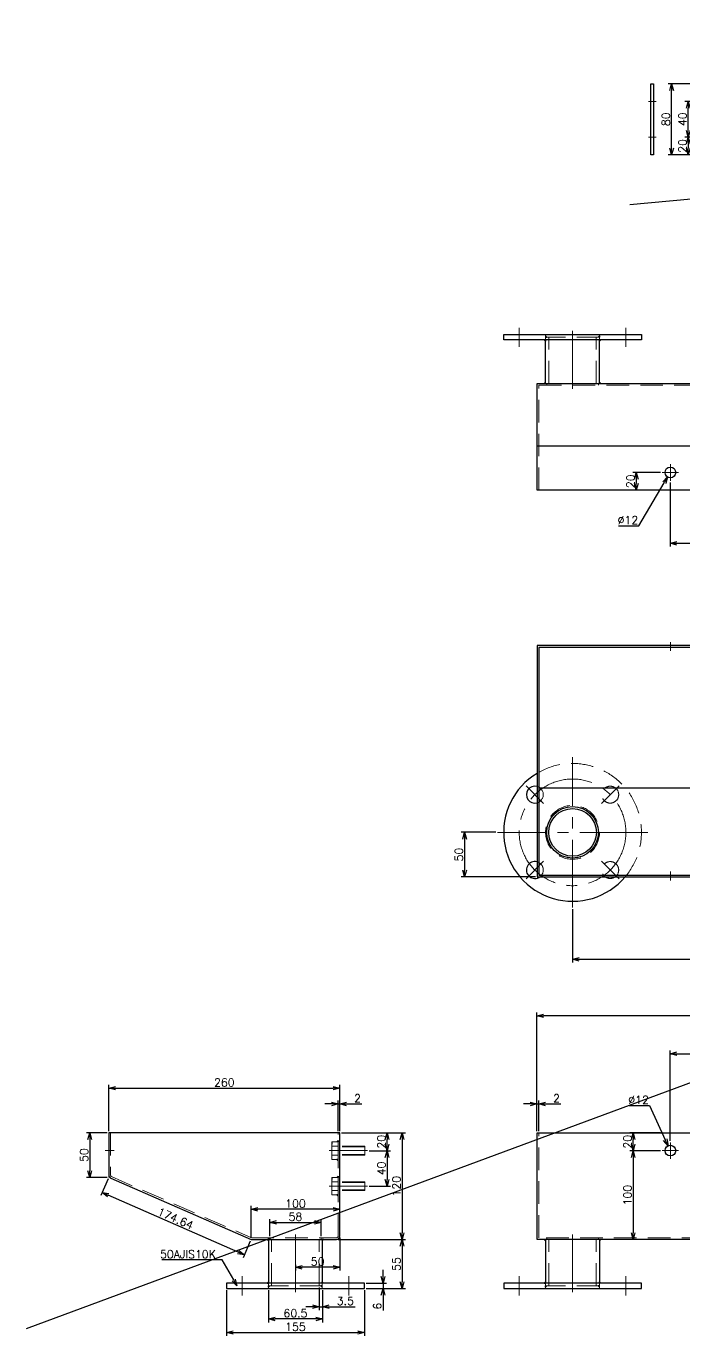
# Model space of a CAD drawing. Header units: millimetres. Extents: x -8731 to 85711, y -14522 to 31379.
# Drawn here: x 28161 to 28901, y -5868 to -4395 of the extents above; entities that cross this region are included whole.
import ezdxf
from ezdxf import colors
from ezdxf.entities.mleader import LeaderData, LeaderLine
from ezdxf.math import Vec2, Vec3

# ---------------------------------------------------------------- set-up
doc = ezdxf.new("R2010")
doc.units = ezdxf.units.MM
doc.header["$LTSCALE"] = 4
doc.header["$PDMODE"] = 99
doc.header["$PDSIZE"] = 1
doc.linetypes.add('CENTER2', pattern=[28.575, 19.05, -3.175, 3.175, -3.175])
doc.linetypes.add('HIDDEN', pattern=[9.525, 6.35, -3.175])
for name, color, linetype, lineweight in [('04_HIDDEN', 2, 'HIDDEN', 13), ('05_CENTER', 4, 'CENTER2', 13), ('08_DIM', 3, 'Continuous', 13)]:
    doc.layers.add(name, color=color, linetype=linetype, lineweight=lineweight)
doc.layers.add('10_DRAFT', color=8, linetype='Continuous', lineweight=0, plot=False)
doc.styles.add('KSS_TXT', font='txt.shx', dxfattribs={"bigfont": 'extfont2.shx'})
doc.styles.add('KSS_TXT_L', font='txt.shx', dxfattribs={"height": 9, "bigfont": 'extfont2.shx'})
doc.styles.get("Standard").update_dxf_attribs({"font": 'txt.shx', "bigfont": 'extfont2.shx'})
doc.dimstyles.new('KSS_DIM', dxfattribs={"dimscale": 3, "dimtxt": 3, "dimasz": 2.5, "dimexe": 1.25, "dimexo": 0.625, "dimtad": 1, "dimdsep": 46, "dimtxsty": 'KSS_TXT', "dimblk": 'OPEN30', "dimcen": 0, "dimazin": 2, "dimtfac": 0.75, "dimtmove": 0, "dimatfit": 3, "dimldrblk": 'OPEN30', "dimfxl": 1, "dimtolj": 1, "dimarcsym": 0})
doc.dimstyles.new('KSS_DIM$3', dxfattribs={"dimscale": 3, "dimtxt": 3, "dimasz": 2.5, "dimexe": 1.25, "dimexo": 0.625, "dimtad": 1, "dimtih": 1, "dimtoh": 1, "dimdsep": 46, "dimtxsty": 'KSS_TXT', "dimblk": 'OPEN30', "dimcen": 0, "dimazin": 2, "dimtfac": 0.75, "dimtofl": 0, "dimtmove": 0, "dimatfit": 3, "dimldrblk": 'OPEN30', "dimfxl": 1, "dimtolj": 1, "dimarcsym": 0})

# ---------------------------------------------------------------- blocks, each defined once
blk = doc.blocks.new('_Open30')
at = {"color": 0, "linetype": 'ByBlock', "lineweight": -2}
for p, q in [((-1, 0.27), (0, 0)), ((0, 0), (-1, -0.27)), ((0, 0), (-1, 0))]:
    blk.add_line(p, q, dxfattribs=at)
blk = doc.blocks.new('*D3088')
at = {"layer": '08_DIM', "color": 0, "lineweight": -2, "transparency": 16777216}
for p, q in [((28504.3, -5607.6), (28496.8, -5607.6)), ((28511.8, -5638.3), (28511.8, -5603.9)), ((28511.8, -5607.6), (28513.8, -5607.6)), ((28513.8, -5638.3), (28513.8, -5603.9)), ((28521.3, -5607.6), (28538.6, -5607.6))]:
    blk.add_line(p, q, dxfattribs=at)
at = {"layer": 'Defpoints', "color": 0, "transparency": 16777216}
for p in [(28513.8, -5607.6), (28511.8, -5640.2), (28513.8, -5640.2)]:
    blk.add_point(p, dxfattribs=at)
at = {"layer": '08_DIM', "color": 0, "lineweight": -2, "transparency": 16777216, "xscale": 7.5, "yscale": 7.5, "zscale": 7.5}
blk.add_blockref('_Open30', (28511.8, -5607.6), dxfattribs=at)
at = {"layer": '08_DIM', "color": 0, "lineweight": -2, "transparency": 16777216, "xscale": 7.5, "yscale": 7.5, "zscale": 7.5, "rotation": 180}
blk.add_blockref('_Open30', (28513.8, -5607.6), dxfattribs=at)
at = {"layer": '08_DIM', "color": 0, "transparency": 16777216, "insert": (28533.7, -5601.3), "char_height": 9, "attachment_point": 5, "style": 'KSS_TXT'}
blk.add_mtext('\\A1;2', dxfattribs=at)
blk = doc.blocks.new('*D3089')
at = {"layer": '08_DIM', "color": 0, "lineweight": -2, "transparency": 16777216}
for p, q in [((28515.7, -5640.2), (28570.6, -5640.2)), ((28566.8, -5652.7), (28566.8, -5647.7)), ((28546.7, -5660.2), (28570.6, -5660.2))]:
    blk.add_line(p, q, dxfattribs=at)
at = {"layer": 'Defpoints', "color": 0, "transparency": 16777216}
for p in [(28513.8, -5640.2), (28566.8, -5640.2), (28544.8, -5660.2)]:
    blk.add_point(p, dxfattribs=at)
at = {"layer": '08_DIM', "color": 0, "lineweight": -2, "transparency": 16777216, "xscale": 7.5, "yscale": 7.5, "zscale": 7.5}
for p, rotation in [((28566.8, -5640.2), 90), ((28566.8, -5660.2), 270)]:
    blk.add_blockref('_Open30', p, dxfattribs=dict(at, rotation=rotation))
at = {"layer": '08_DIM', "color": 0, "transparency": 16777216, "insert": (28560.5, -5650.2), "char_height": 9, "attachment_point": 5, "rotation": 90, "style": 'KSS_TXT'}
blk.add_mtext('\\A1;20', dxfattribs=at)
blk = doc.blocks.new('*D3090')
at = {"layer": '08_DIM', "color": 0, "lineweight": -2, "transparency": 16777216}
for p, q in [((28515.7, -5640.2), (28587.5, -5640.2)), ((28583.8, -5647.7), (28583.8, -5752.7)), ((28511.7, -5760.2), (28587.5, -5760.2))]:
    blk.add_line(p, q, dxfattribs=at)
at = {"layer": 'Defpoints', "color": 0, "transparency": 16777216}
for p in [(28513.8, -5640.2), (28509.8, -5760.2), (28583.8, -5760.2)]:
    blk.add_point(p, dxfattribs=at)
at = {"layer": '08_DIM', "color": 0, "lineweight": -2, "transparency": 16777216, "xscale": 7.5, "yscale": 7.5, "zscale": 7.5}
for p, rotation in [((28583.8, -5640.2), 90), ((28583.8, -5760.2), 270)]:
    blk.add_blockref('_Open30', p, dxfattribs=dict(at, rotation=rotation))
at = {"layer": '08_DIM', "color": 0, "transparency": 16777216, "insert": (28577.4, -5700.2), "char_height": 9, "attachment_point": 5, "rotation": 90, "style": 'KSS_TXT'}
blk.add_mtext('\\A1;120', dxfattribs=at)
blk = doc.blocks.new('*D3091')
at = {"layer": '08_DIM', "color": 0, "lineweight": -2, "transparency": 16777216}
for p, q in [((28511.7, -5760.2), (28587.5, -5760.2)), ((28583.8, -5767.7), (28583.8, -5807.7)), ((28543.2, -5815.2), (28587.5, -5815.2))]:
    blk.add_line(p, q, dxfattribs=at)
at = {"layer": 'Defpoints', "color": 0, "transparency": 16777216}
for p in [(28509.8, -5760.2), (28541.3, -5815.2), (28583.8, -5815.2)]:
    blk.add_point(p, dxfattribs=at)
at = {"layer": '08_DIM', "color": 0, "lineweight": -2, "transparency": 16777216, "xscale": 7.5, "yscale": 7.5, "zscale": 7.5}
for p, rotation in [((28583.8, -5760.2), 90), ((28583.8, -5815.2), 270)]:
    blk.add_blockref('_Open30', p, dxfattribs=dict(at, rotation=rotation))
at = {"layer": '08_DIM', "color": 0, "transparency": 16777216, "insert": (28577.4, -5787.7), "char_height": 9, "attachment_point": 5, "rotation": 90, "style": 'KSS_TXT'}
blk.add_mtext('\\A1;55', dxfattribs=at)
blk = doc.blocks.new('*D3092')
at = {"layer": '08_DIM', "color": 0, "lineweight": -2, "transparency": 16777216}
for p, q in [((28546.7, -5660.2), (28570.6, -5660.2)), ((28566.8, -5667.7), (28566.8, -5692.7)), ((28546.7, -5700.2), (28570.6, -5700.2))]:
    blk.add_line(p, q, dxfattribs=at)
at = {"layer": 'Defpoints', "color": 0, "transparency": 16777216}
for p in [(28544.8, -5660.2), (28544.8, -5700.2), (28566.8, -5700.2)]:
    blk.add_point(p, dxfattribs=at)
at = {"layer": '08_DIM', "color": 0, "lineweight": -2, "transparency": 16777216, "xscale": 7.5, "yscale": 7.5, "zscale": 7.5}
for p, rotation in [((28566.8, -5660.2), 90), ((28566.8, -5700.2), 270)]:
    blk.add_blockref('_Open30', p, dxfattribs=dict(at, rotation=rotation))
at = {"layer": '08_DIM', "color": 0, "transparency": 16777216, "insert": (28560.5, -5680.2), "char_height": 9, "attachment_point": 5, "rotation": 90, "style": 'KSS_TXT'}
blk.add_mtext('\\A1;40', dxfattribs=at)
blk = doc.blocks.new('*D3093')
at = {"layer": '08_DIM', "color": 0, "lineweight": -2, "transparency": 16777216}
for p, q in [((28413.8, -5758.3), (28413.8, -5722.4)), ((28506.3, -5726.1), (28421.3, -5726.1)), ((28513.8, -5754.3), (28513.8, -5722.4))]:
    blk.add_line(p, q, dxfattribs=at)
at = {"layer": 'Defpoints', "color": 0, "transparency": 16777216}
for p in [(28413.8, -5726.1), (28513.8, -5756.2), (28413.8, -5760.2)]:
    blk.add_point(p, dxfattribs=at)
at = {"layer": '08_DIM', "color": 0, "lineweight": -2, "transparency": 16777216, "xscale": 7.5, "yscale": 7.5, "zscale": 7.5, "rotation": 180}
blk.add_blockref('_Open30', (28413.8, -5726.1), dxfattribs=at)
at = {"layer": '08_DIM', "color": 0, "lineweight": -2, "transparency": 16777216, "xscale": 7.5, "yscale": 7.5, "zscale": 7.5}
blk.add_blockref('_Open30', (28513.8, -5726.1), dxfattribs=at)
at = {"layer": '08_DIM', "color": 0, "transparency": 16777216, "insert": (28463.8, -5719.7), "char_height": 9, "attachment_point": 5, "style": 'KSS_TXT'}
blk.add_mtext('\\A1;100', dxfattribs=at)
blk = doc.blocks.new('*D3094')
at = {"layer": '08_DIM', "color": 0, "lineweight": -2, "transparency": 16777216}
for p, q in [((28434.8, -5756.3), (28434.8, -5737.1)), ((28442.3, -5740.9), (28485.3, -5740.9)), ((28492.8, -5756.3), (28492.8, -5737.1))]:
    blk.add_line(p, q, dxfattribs=at)
at = {"layer": 'Defpoints', "color": 0, "transparency": 16777216}
for p in [(28492.8, -5740.9), (28434.8, -5758.2), (28492.8, -5758.2)]:
    blk.add_point(p, dxfattribs=at)
at = {"layer": '08_DIM', "color": 0, "lineweight": -2, "transparency": 16777216, "xscale": 7.5, "yscale": 7.5, "zscale": 7.5, "rotation": 180}
blk.add_blockref('_Open30', (28434.8, -5740.9), dxfattribs=at)
at = {"layer": '08_DIM', "color": 0, "lineweight": -2, "transparency": 16777216, "xscale": 7.5, "yscale": 7.5, "zscale": 7.5}
blk.add_blockref('_Open30', (28492.8, -5740.9), dxfattribs=at)
at = {"layer": '08_DIM', "color": 0, "transparency": 16777216, "insert": (28463.8, -5734.5), "char_height": 9, "attachment_point": 5, "style": 'KSS_TXT'}
blk.add_mtext('\\A1;58', dxfattribs=at)
blk = doc.blocks.new('*D3095')
at = {"layer": '08_DIM', "color": 0, "lineweight": -2, "transparency": 16777216}
for p, q in [((28386.3, -5817), (28386.3, -5868.4)), ((28541.3, -5817), (28541.3, -5868.4)), ((28393.8, -5864.7), (28533.8, -5864.7))]:
    blk.add_line(p, q, dxfattribs=at)
at = {"layer": 'Defpoints', "color": 0, "transparency": 16777216}
for p in [(28386.3, -5815.2), (28541.3, -5815.2), (28541.3, -5864.7)]:
    blk.add_point(p, dxfattribs=at)
at = {"layer": '08_DIM', "color": 0, "lineweight": -2, "transparency": 16777216, "xscale": 7.5, "yscale": 7.5, "zscale": 7.5, "rotation": 180}
blk.add_blockref('_Open30', (28386.3, -5864.7), dxfattribs=at)
at = {"layer": '08_DIM', "color": 0, "lineweight": -2, "transparency": 16777216, "xscale": 7.5, "yscale": 7.5, "zscale": 7.5}
blk.add_blockref('_Open30', (28541.3, -5864.7), dxfattribs=at)
at = {"layer": '08_DIM', "color": 0, "transparency": 16777216, "insert": (28463.8, -5858.3), "char_height": 9, "attachment_point": 5, "style": 'KSS_TXT'}
blk.add_mtext('\\A1;155', dxfattribs=at)
blk = doc.blocks.new('*D3096')
at = {"layer": '08_DIM', "color": 0, "lineweight": -2, "transparency": 16777216}
for p, q in [((28490.6, -5814), (28490.6, -5839.5)), ((28494.1, -5817), (28494.1, -5839.5)), ((28483.1, -5835.7), (28475.6, -5835.7)), ((28490.6, -5835.7), (28494.1, -5835.7)), ((28501.6, -5835.7), (28530.8, -5835.7))]:
    blk.add_line(p, q, dxfattribs=at)
at = {"layer": 'Defpoints', "color": 0, "transparency": 16777216}
for p in [(28490.6, -5812.2), (28494.1, -5815.2), (28494.1, -5835.7)]:
    blk.add_point(p, dxfattribs=at)
at = {"layer": '08_DIM', "color": 0, "lineweight": -2, "transparency": 16777216, "xscale": 7.5, "yscale": 7.5, "zscale": 7.5}
blk.add_blockref('_Open30', (28490.6, -5835.7), dxfattribs=at)
at = {"layer": '08_DIM', "color": 0, "lineweight": -2, "transparency": 16777216, "xscale": 7.5, "yscale": 7.5, "zscale": 7.5, "rotation": 180}
blk.add_blockref('_Open30', (28494.1, -5835.7), dxfattribs=at)
at = {"layer": '08_DIM', "color": 0, "transparency": 16777216, "insert": (28519.9, -5829.3), "char_height": 9, "attachment_point": 5, "style": 'KSS_TXT'}
blk.add_mtext('\\A1;3.5', dxfattribs=at)
blk = doc.blocks.new('*D3097')
at = {"layer": '08_DIM', "color": 0, "lineweight": -2, "transparency": 16777216}
for p, q in [((28433.6, -5817), (28433.6, -5853.3)), ((28494.1, -5817), (28494.1, -5853.3)), ((28486.6, -5849.5), (28441.1, -5849.5))]:
    blk.add_line(p, q, dxfattribs=at)
at = {"layer": 'Defpoints', "color": 0, "transparency": 16777216}
for p in [(28433.6, -5815.2), (28494.1, -5815.2), (28433.6, -5849.5)]:
    blk.add_point(p, dxfattribs=at)
at = {"layer": '08_DIM', "color": 0, "lineweight": -2, "transparency": 16777216, "xscale": 7.5, "yscale": 7.5, "zscale": 7.5, "rotation": 180}
blk.add_blockref('_Open30', (28433.6, -5849.5), dxfattribs=at)
at = {"layer": '08_DIM', "color": 0, "lineweight": -2, "transparency": 16777216, "xscale": 7.5, "yscale": 7.5, "zscale": 7.5}
blk.add_blockref('_Open30', (28494.1, -5849.5), dxfattribs=at)
at = {"layer": '08_DIM', "color": 0, "transparency": 16777216, "insert": (28463.8, -5843.1), "char_height": 9, "attachment_point": 5, "style": 'KSS_TXT'}
blk.add_mtext('\\A1;60.5', dxfattribs=at)
blk = doc.blocks.new('*D3098')
at = {"layer": '08_DIM', "color": 0, "lineweight": -2, "transparency": 16777216}
for p, q in [((28251.9, -5640.2), (28228.6, -5640.2)), ((28232.3, -5647.7), (28232.3, -5682.7)), ((28251.9, -5690.2), (28228.6, -5690.2))]:
    blk.add_line(p, q, dxfattribs=at)
at = {"layer": 'Defpoints', "color": 0, "transparency": 16777216}
for p in [(28253.8, -5640.2), (28232.3, -5690.2), (28253.8, -5690.2)]:
    blk.add_point(p, dxfattribs=at)
at = {"layer": '08_DIM', "color": 0, "lineweight": -2, "transparency": 16777216, "xscale": 7.5, "yscale": 7.5, "zscale": 7.5}
for p, rotation in [((28232.3, -5640.2), 90), ((28232.3, -5690.2), 270)]:
    blk.add_blockref('_Open30', p, dxfattribs=dict(at, rotation=rotation))
at = {"layer": '08_DIM', "color": 0, "transparency": 16777216, "insert": (28226, -5665.2), "char_height": 9, "attachment_point": 5, "rotation": 90, "style": 'KSS_TXT'}
blk.add_mtext('\\A1;50', dxfattribs=at)
blk = doc.blocks.new('*D3099')
at = {"layer": '08_DIM', "color": 0, "lineweight": -2, "transparency": 16777216}
for p, q in [((28513.8, -5758), (28513.8, -5795.1)), ((28463.8, -5788.7), (28463.8, -5795.1)), ((28506.3, -5791.3), (28471.3, -5791.3))]:
    blk.add_line(p, q, dxfattribs=at)
at = {"layer": 'Defpoints', "color": 0, "transparency": 16777216}
for p in [(28513.8, -5756.2), (28463.8, -5786.8), (28463.8, -5791.3)]:
    blk.add_point(p, dxfattribs=at)
at = {"layer": '08_DIM', "color": 0, "lineweight": -2, "transparency": 16777216, "xscale": 7.5, "yscale": 7.5, "zscale": 7.5, "rotation": 180}
blk.add_blockref('_Open30', (28463.8, -5791.3), dxfattribs=at)
at = {"layer": '08_DIM', "color": 0, "lineweight": -2, "transparency": 16777216, "xscale": 7.5, "yscale": 7.5, "zscale": 7.5}
blk.add_blockref('_Open30', (28513.8, -5791.3), dxfattribs=at)
at = {"layer": '08_DIM', "color": 0, "transparency": 16777216, "insert": (28488.8, -5784.9), "char_height": 9, "attachment_point": 5, "style": 'KSS_TXT'}
blk.add_mtext('\\A1;50', dxfattribs=at)
blk = doc.blocks.new('A$C433F3B64_1_1')
at = {"color": 0}
for p, q in [((-1190.3, -60), (-1190.3, -109)), ((-1129.8, -60), (-1129.8, -109))]:
    blk.add_line(p, q, dxfattribs=at)
blk.add_lwpolyline([(-1200, 60), (1200, 60), (1200, -60), (-1200, -60)], close=True, dxfattribs=at)
at = {"color": 3}
for points in [[(-1190.3, -60), (-1190.3, -61.5), (-1190.3, -61.5), (-1191.8, -60)], [(-1129.8, -60), (-1129.8, -61.5), (-1129.8, -61.5), (-1128.3, -60)], [(-1190.3, -109), (-1190.3, -107.5), (-1190.3, -107.5), (-1191.8, -109)], [(-1190.3, -112), (-1188.8, -112), (-1188.8, -112), (-1190.3, -113.5)], [(-1129.8, -112), (-1131.3, -112), (-1131.3, -112), (-1129.8, -113.5)], [(-1129.8, -109), (-1129.8, -107.5), (-1129.8, -107.5), (-1128.3, -109)]]:
    blk.add_lwpolyline(points, close=True, dxfattribs=at)
blk.add_lwpolyline([(-1237.5, -115), (-1082.5, -115), (-1082.5, -109), (-1237.5, -109)], close=True)
at = {"color": 0}
blk.add_circle((-1050, 40), 6, dxfattribs=at)
at = {"layer": '04_HIDDEN'}
for p, q in [((-1198, -58), (-1198, 60)), ((1198, -58), (-1198, -58)), ((-1189, -58), (-1189, -60)), ((-1131, -58), (-1131, -60)), ((-1186.8, -112), (-1186.8, -60)), ((-1133.3, -112), (-1133.3, -60)), ((-1190.3, -109), (-1190.3, -115)), ((-1129.8, -112), (-1190.3, -112)), ((-1129.8, -109), (-1129.8, -115))]:
    blk.add_line(p, q, dxfattribs=at)
at = {"layer": '05_CENTER'}
for p, q in [((-1050, 30.7), (-1050, 49.3)), ((-1040.7, 40), (-1059.3, 40)), ((-1160, -54.2), (-1160, -119.1)), ((-1220, -101.3), (-1220, -122.8)), ((-1100, -101.3), (-1100, -122.8))]:
    blk.add_line(p, q, dxfattribs=at)
blk = doc.blocks.new('A$C742A68D0_1_1')
at = {"color": 0}
for p, q in [((-9.8, 7), (9.8, 7)), ((-9.8, 0), (-9.8, 7)), ((-9.8, 0), (9.8, 0)), ((-4.9, 0), (-4.9, 7)), ((4.9, 0), (4.9, 7)), ((9.8, 0), (9.8, 7))]:
    blk.add_line(p, q, dxfattribs=at)
at = {"color": 0, "linetype": 'HIDDEN'}
for p, q in [((-5, -30), (-5, 0)), ((-4.2, -30), (-4.2, 0)), ((4.2, -30), (4.2, 0)), ((5, -30), (5, 0)), ((-5, -30), (5, -30))]:
    blk.add_line(p, q, dxfattribs=at)
at = {"color": 0, "linetype": 'CENTER2'}
blk.add_line((0, -33), (0, 10), dxfattribs=at)
at = {"layer": '10_DRAFT', "style": 'KSS_TXT_L'}
blk.add_text('BT-M10x30L', height=0.3, dxfattribs=at).set_placement((6.8, 6.7))
blk = doc.blocks.new('A$C38186EA0_1_1')
at = {"color": 0}
for p, q in [((260, 20), (0, 20)), ((0, 20), (0, -27.4)), ((260, -96), (260, 20)), ((2.4, -31), (160, -100)), ((160, -100), (256, -100)), ((179.7, -100), (179.7, -149)), ((240.2, -100), (240.2, -149))]:
    blk.add_line(p, q, dxfattribs=at)
at = {"color": 3}
for points in [[(258, 9.8), (256.5, 9.8), (258, 11.3), (258, 11.3)], [(258, -9.8), (256.5, -9.8), (258, -11.3), (258, -11.3)], [(258, -30.2), (256.5, -30.2), (258, -28.7), (258, -28.7)], [(258, -49.8), (256.5, -49.8), (258, -51.3), (258, -51.3)], [(179.7, -100), (179.7, -101.5), (179.7, -101.5), (178.2, -100)], [(240.2, -100), (240.2, -101.5), (240.2, -101.5), (241.7, -100)], [(179.7, -149), (179.7, -147.5), (179.7, -147.5), (178.2, -149)], [(179.7, -152), (181.2, -152), (181.2, -152), (179.7, -153.5)], [(240.2, -152), (238.7, -152), (238.7, -152), (240.2, -153.5)], [(240.2, -149), (240.2, -147.5), (240.2, -147.5), (241.7, -149)]]:
    blk.add_lwpolyline(points, close=True, dxfattribs=at)
blk.add_lwpolyline([(132.5, -155), (287.5, -155), (287.5, -149), (132.5, -149)], close=True)
at = {"color": 0}
for centre, start, end in [((4, -27.4), 180, 246.3706), ((256, -96), 270, 0)]:
    blk.add_arc(centre, 4, start, end, dxfattribs=at)
at = {"layer": '04_HIDDEN'}
for p, q in [((2, 20), (2, -27.4)), ((258, -96), (258, 20)), ((3.2, -29.2), (160.4, -98)), ((160.4, -98), (256, -98)), ((181, -98), (181, -100)), ((183.2, -152), (183.2, -100)), ((236.7, -152), (236.7, -100)), ((239, -98), (239, -100)), ((179.7, -149), (179.7, -155)), ((240.2, -152), (179.7, -152)), ((240.2, -149), (240.2, -155))]:
    blk.add_line(p, q, dxfattribs=at)
for centre, start, end in [((4, -27.4), 180, 246.3706), ((256, -96), 270, 0)]:
    blk.add_arc(centre, 2, start, end, dxfattribs=at)
at = {"layer": '05_CENTER'}
for p, q in [((-4, 0), (6, 0)), ((254.1, 0), (264, 0)), ((254.1, -40), (264, -40)), ((210, -94.2), (210, -159.1)), ((150, -141.3), (150, -162.8)), ((270, -141.3), (270, -162.8))]:
    blk.add_line(p, q, dxfattribs=at)
at = {"layer": '10_DRAFT'}
for p, q in [((0, -27.4), (0, -30)), ((0, -30), (2.4, -31))]:
    blk.add_line(p, q, dxfattribs=at)
at = {"layer": '04_HIDDEN', "rotation": 90}
for p in [(258, 0), (258, -40)]:
    blk.add_blockref('A$C742A68D0_1_1', p, dxfattribs=at)
blk = doc.blocks.new('A$C7B156557_1_1')
at = {"color": 3}
blk.add_line((-148, 100), (2248, 100), dxfattribs=at)
at = {"color": 0}
for points in [[(-150, 0), (2250, 0), (2250, 260), (-150, 260)], [(-148, 2), (2248, 2), (2248, 258), (-148, 258)]]:
    blk.add_lwpolyline(points, close=True, dxfattribs=at)
blk.add_circle((-110, 50), 29)
blk.add_circle((-110, 50), 26.8, dxfattribs=at)
for centre, radius, start, end in [((-110, 50), 77.5, 121.073, 319.8222), ((-152.4, 92.4), 9.5, 75.202, 284.798), ((-152.4, 7.6), 9.5, 75.202, 307.1345)]:
    blk.add_arc(centre, radius, start, end, dxfattribs=at)
at = {"layer": '04_HIDDEN'}
for centre, radius in [((-67.6, 92.4), 9.5), ((-110, 50), 30.3), ((-67.6, 7.6), 9.5)]:
    blk.add_circle(centre, radius, dxfattribs=at)
for centre, radius, start, end in [((-110, 50), 77.5, 319.8222, 121.073), ((-152.4, 92.4), 9.5, 284.798, 75.202), ((-152.4, 7.6), 9.5, 307.1345, 75.202)]:
    blk.add_arc(centre, radius, start, end, dxfattribs=at)
at = {"layer": '05_CENTER'}
for p, q in [((0, 264), (0, 254)), ((-110, -34.5), (-110, 134.5)), ((-142.6, 82.6), (-162.3, 102.3)), ((-77.4, 82.6), (-57.7, 102.3)), ((-25.5, 50), (-194.5, 50)), ((-142.6, 17.4), (-162.3, -2.3)), ((-77.4, 17.4), (-57.7, -2.3)), ((0, 5.9), (0, -4))]:
    blk.add_line(p, q, dxfattribs=at)
blk.add_circle((-110, 50), 60, dxfattribs=at)
blk = doc.blocks.new('A$C43B72E5D_1_1')
at = {"color": 3}
blk.add_line((150, -30), (-2250, -30), dxfattribs=at)
at = {"color": 0}
for p, q in [((79.8, -100), (79.8, -149)), ((140.3, -100), (140.3, -149))]:
    blk.add_line(p, q, dxfattribs=at)
blk.add_lwpolyline([(-2250, 20), (150, 20), (150, -100), (-2250, -100)], close=True, dxfattribs=at)
at = {"color": 3}
for points in [[(79.8, -100), (79.8, -101.5), (79.8, -101.5), (78.3, -100)], [(140.3, -100), (140.3, -101.5), (140.3, -101.5), (141.8, -100)], [(79.8, -149), (79.8, -147.5), (79.8, -147.5), (78.3, -149)], [(79.8, -152), (81.3, -152), (81.3, -152), (79.8, -153.5)], [(140.3, -152), (138.8, -152), (138.8, -152), (140.3, -153.5)], [(140.3, -149), (140.3, -147.5), (140.3, -147.5), (141.8, -149)]]:
    blk.add_lwpolyline(points, close=True, dxfattribs=at)
blk.add_lwpolyline([(187.5, -155), (32.5, -155), (32.5, -149), (187.5, -149)], close=True)
at = {"color": 0}
blk.add_circle((0, 0), 6, dxfattribs=at)
at = {"layer": '04_HIDDEN'}
for p, q in [((148, 20), (148, -98)), ((148, -98), (-2248, -98)), ((81, -100), (81, -98)), ((83.3, -100), (83.3, -152)), ((136.8, -100), (136.8, -152)), ((139, -100), (139, -98)), ((79.8, -149), (79.8, -155)), ((79.8, -152), (140.3, -152)), ((140.3, -149), (140.3, -155))]:
    blk.add_line(p, q, dxfattribs=at)
at = {"layer": '05_CENTER'}
for p, q in [((-9.3, 0), (9.3, 0)), ((0, -9.3), (0, 9.3)), ((110, -94.2), (110, -159.1)), ((50, -141.3), (50, -162.8)), ((170, -141.3), (170, -162.8))]:
    blk.add_line(p, q, dxfattribs=at)
blk = doc.blocks.new('*D3110')
at = {"layer": '08_DIM', "color": 0, "lineweight": -2, "transparency": 16777216}
for p, q in [((28874.3, -5660.2), (28840, -5660.2)), ((28843.7, -5667.7), (28843.7, -5752.7)), ((28874.3, -5760.2), (28840, -5760.2))]:
    blk.add_line(p, q, dxfattribs=at)
at = {"layer": 'Defpoints', "color": 0, "transparency": 16777216}
for p in [(28876.2, -5660.2), (28843.7, -5760.2), (28876.2, -5760.2)]:
    blk.add_point(p, dxfattribs=at)
at = {"layer": '08_DIM', "color": 0, "lineweight": -2, "transparency": 16777216, "xscale": 7.5, "yscale": 7.5, "zscale": 7.5}
for p, rotation in [((28843.7, -5660.2), 90), ((28843.7, -5760.2), 270)]:
    blk.add_blockref('_Open30', p, dxfattribs=dict(at, rotation=rotation))
at = {"layer": '08_DIM', "color": 0, "transparency": 16777216, "insert": (28837.4, -5710.2), "char_height": 9, "attachment_point": 5, "rotation": 90, "style": 'KSS_TXT'}
blk.add_mtext('\\A1;100', dxfattribs=at)
blk = doc.blocks.new('*D3111')
at = {"layer": '08_DIM', "color": 0, "lineweight": -2, "transparency": 16777216}
for p, q in [((28874.3, -5640.2), (28840, -5640.2)), ((28843.7, -5652.7), (28843.7, -5647.7)), ((28874.3, -5660.2), (28840, -5660.2))]:
    blk.add_line(p, q, dxfattribs=at)
at = {"layer": 'Defpoints', "color": 0, "transparency": 16777216}
for p in [(28843.7, -5640.2), (28876.2, -5640.2), (28876.2, -5660.2)]:
    blk.add_point(p, dxfattribs=at)
at = {"layer": '08_DIM', "color": 0, "lineweight": -2, "transparency": 16777216, "xscale": 7.5, "yscale": 7.5, "zscale": 7.5}
for p, rotation in [((28843.7, -5640.2), 90), ((28843.7, -5660.2), 270)]:
    blk.add_blockref('_Open30', p, dxfattribs=dict(at, rotation=rotation))
at = {"layer": '08_DIM', "color": 0, "transparency": 16777216, "insert": (28837.4, -5650.2), "char_height": 9, "attachment_point": 5, "rotation": 90, "style": 'KSS_TXT'}
blk.add_mtext('\\A1;20', dxfattribs=at)
blk = doc.blocks.new('*D3116')
at = {"layer": '08_DIM', "color": 0, "lineweight": -2, "transparency": 16777216}
for p, q in [((28885.5, -5649), (28885.5, -5547.4)), ((28893, -5551.1), (30978, -5551.1)), ((30985.5, -5649), (30985.5, -5547.4))]:
    blk.add_line(p, q, dxfattribs=at)
at = {"layer": 'Defpoints', "color": 0, "transparency": 16777216}
for p in [(30985.5, -5551.1), (28885.5, -5650.8), (30985.5, -5650.8)]:
    blk.add_point(p, dxfattribs=at)
at = {"layer": '08_DIM', "color": 0, "lineweight": -2, "transparency": 16777216, "xscale": 7.5, "yscale": 7.5, "zscale": 7.5, "rotation": 180}
blk.add_blockref('_Open30', (28885.5, -5551.1), dxfattribs=at)
at = {"layer": '08_DIM', "color": 0, "lineweight": -2, "transparency": 16777216, "xscale": 7.5, "yscale": 7.5, "zscale": 7.5}
blk.add_blockref('_Open30', (30985.5, -5551.1), dxfattribs=at)
at = {"layer": '08_DIM', "color": 0, "transparency": 16777216, "insert": (29935.5, -5544.7), "char_height": 9, "attachment_point": 5, "style": 'KSS_TXT'}
blk.add_mtext('\\A1;2100', dxfattribs=at)
blk = doc.blocks.new('*D3117')
at = {"layer": '08_DIM', "color": 0, "lineweight": -2, "transparency": 16777216}
for p, q in [((28735.5, -5638.3), (28735.5, -5504.8)), ((31128, -5508.5), (28743, -5508.5)), ((31135.5, -5638.3), (31135.5, -5504.8))]:
    blk.add_line(p, q, dxfattribs=at)
at = {"layer": 'Defpoints', "color": 0, "transparency": 16777216}
for p in [(28735.5, -5508.5), (28735.5, -5640.2), (31135.5, -5640.2)]:
    blk.add_point(p, dxfattribs=at)
at = {"layer": '08_DIM', "color": 0, "lineweight": -2, "transparency": 16777216, "xscale": 7.5, "yscale": 7.5, "zscale": 7.5, "rotation": 180}
blk.add_blockref('_Open30', (28735.5, -5508.5), dxfattribs=at)
at = {"layer": '08_DIM', "color": 0, "lineweight": -2, "transparency": 16777216, "xscale": 7.5, "yscale": 7.5, "zscale": 7.5}
blk.add_blockref('_Open30', (31135.5, -5508.5), dxfattribs=at)
at = {"layer": '08_DIM', "color": 0, "transparency": 16777216, "insert": (29935.5, -5502.1), "char_height": 9, "attachment_point": 5, "style": 'KSS_TXT'}
blk.add_mtext('\\A1;2400', dxfattribs=at)
blk = doc.blocks.new('*D3118')
at = {"layer": '08_DIM', "color": 0, "lineweight": -2, "transparency": 16777216}
for p, q in [((28775.5, -5388.5), (28775.5, -5448.7)), ((31095.5, -5388.5), (31095.5, -5448.7)), ((28783, -5444.9), (31088, -5444.9))]:
    blk.add_line(p, q, dxfattribs=at)
at = {"layer": 'Defpoints', "color": 0, "transparency": 16777216}
for p in [(28775.5, -5386.6), (31095.5, -5386.6), (31095.5, -5444.9)]:
    blk.add_point(p, dxfattribs=at)
at = {"layer": '08_DIM', "color": 0, "lineweight": -2, "transparency": 16777216, "xscale": 7.5, "yscale": 7.5, "zscale": 7.5, "rotation": 180}
blk.add_blockref('_Open30', (28775.5, -5444.9), dxfattribs=at)
at = {"layer": '08_DIM', "color": 0, "lineweight": -2, "transparency": 16777216, "xscale": 7.5, "yscale": 7.5, "zscale": 7.5}
blk.add_blockref('_Open30', (31095.5, -5444.9), dxfattribs=at)
at = {"layer": '08_DIM', "color": 0, "transparency": 16777216, "insert": (29935.5, -5438.5), "char_height": 9, "attachment_point": 5, "style": 'KSS_TXT'}
blk.add_mtext('\\A1;2320', dxfattribs=at)
blk = doc.blocks.new('*D3119')
at = {"layer": '08_DIM', "color": 0, "lineweight": -2, "transparency": 16777216}
for p, q in [((28689.2, -5302.1), (28650.4, -5302.1)), ((28654.1, -5309.6), (28654.1, -5344.6)), ((28733.7, -5352.1), (28650.4, -5352.1))]:
    blk.add_line(p, q, dxfattribs=at)
at = {"layer": 'Defpoints', "color": 0, "transparency": 16777216}
for p in [(28691.1, -5302.1), (28654.1, -5352.1), (28735.5, -5352.1)]:
    blk.add_point(p, dxfattribs=at)
at = {"layer": '08_DIM', "color": 0, "lineweight": -2, "transparency": 16777216, "xscale": 7.5, "yscale": 7.5, "zscale": 7.5}
for p, rotation in [((28654.1, -5302.1), 90), ((28654.1, -5352.1), 270)]:
    blk.add_blockref('_Open30', p, dxfattribs=dict(at, rotation=rotation))
at = {"layer": '08_DIM', "color": 0, "transparency": 16777216, "insert": (28647.7, -5327.1), "char_height": 9, "attachment_point": 5, "rotation": 90, "style": 'KSS_TXT'}
blk.add_mtext('\\A1;50', dxfattribs=at)
blk = doc.blocks.new('*D3120')
at = {"layer": '08_DIM', "color": 0, "lineweight": -2, "transparency": 16777216}
for p, q in [((28885.5, -4908.5), (28885.5, -4980.7)), ((30985.5, -4908.5), (30985.5, -4980.7)), ((28893, -4977), (30978, -4977))]:
    blk.add_line(p, q, dxfattribs=at)
at = {"layer": 'Defpoints', "color": 0, "transparency": 16777216}
for p in [(28885.5, -4906.6), (30985.5, -4906.6), (30985.5, -4977)]:
    blk.add_point(p, dxfattribs=at)
at = {"layer": '08_DIM', "color": 0, "lineweight": -2, "transparency": 16777216, "xscale": 7.5, "yscale": 7.5, "zscale": 7.5, "rotation": 180}
blk.add_blockref('_Open30', (28885.5, -4977), dxfattribs=at)
at = {"layer": '08_DIM', "color": 0, "lineweight": -2, "transparency": 16777216, "xscale": 7.5, "yscale": 7.5, "zscale": 7.5}
blk.add_blockref('_Open30', (30985.5, -4977), dxfattribs=at)
at = {"layer": '08_DIM', "color": 0, "transparency": 16777216, "insert": (29935.5, -4970.6), "char_height": 9, "attachment_point": 5, "style": 'KSS_TXT'}
blk.add_mtext('\\A1;2100', dxfattribs=at)
blk = doc.blocks.new('*D3121')
at = {"layer": '08_DIM', "color": 0, "lineweight": -2, "transparency": 16777216}
for p, q in [((28874.3, -4897.2), (28843.5, -4897.2)), ((28847.2, -4904.7), (28847.2, -4909.7)), ((28874.3, -4917.2), (28843.5, -4917.2))]:
    blk.add_line(p, q, dxfattribs=at)
at = {"layer": 'Defpoints', "color": 0, "transparency": 16777216}
for p in [(28876.2, -4897.2), (28847.2, -4917.2), (28876.2, -4917.2)]:
    blk.add_point(p, dxfattribs=at)
at = {"layer": '08_DIM', "color": 0, "lineweight": -2, "transparency": 16777216, "xscale": 7.5, "yscale": 7.5, "zscale": 7.5}
for p, rotation in [((28847.2, -4897.2), 90), ((28847.2, -4917.2), 270)]:
    blk.add_blockref('_Open30', p, dxfattribs=dict(at, rotation=rotation))
at = {"layer": '08_DIM', "color": 0, "transparency": 16777216, "insert": (28840.8, -4907.2), "char_height": 9, "attachment_point": 5, "rotation": 90, "style": 'KSS_TXT'}
blk.add_mtext('\\A1;20', dxfattribs=at)
blk = doc.blocks.new('*D3122')
at = {"layer": '08_DIM', "color": 0, "lineweight": -2, "transparency": 16777216}
for p, q in [((28850.2, -4957.3), (28878.7, -4908.9)), ((28827.3, -4957.3), (28850.2, -4957.3))]:
    blk.add_line(p, q, dxfattribs=at)
at = {"layer": 'Defpoints', "color": 0, "transparency": 16777216}
for p in [(28882.5, -4902.4), (28888.6, -4892.1)]:
    blk.add_point(p, dxfattribs=at)
at = {"layer": '08_DIM', "color": 0, "lineweight": -2, "transparency": 16777216, "xscale": 7.5, "yscale": 7.5, "zscale": 7.5, "rotation": 59.49698336537973}
blk.add_blockref('_Open30', (28882.5, -4902.4), dxfattribs=at)
at = {"layer": '08_DIM', "color": 0, "transparency": 16777216, "insert": (28837.8, -4950.9), "char_height": 9, "attachment_point": 5, "style": 'KSS_TXT'}
blk.add_mtext('\\A1;%%C12', dxfattribs=at)
blk = doc.blocks.new('*D3123')
at = {"layer": '08_DIM', "color": 0, "lineweight": -2, "transparency": 16777216}
for p, q in [((28839.3, -5609.4), (28862.2, -5609.4)), ((28862.2, -5609.4), (28879.9, -5647.9))]:
    blk.add_line(p, q, dxfattribs=at)
at = {"layer": 'Defpoints', "color": 0, "transparency": 16777216}
for p in [(28883, -5654.7), (28888, -5665.6)]:
    blk.add_point(p, dxfattribs=at)
at = {"layer": '08_DIM', "color": 0, "lineweight": -2, "transparency": 16777216, "xscale": 7.5, "yscale": 7.5, "zscale": 7.5, "rotation": 294.7143613206693}
blk.add_blockref('_Open30', (28883, -5654.7), dxfattribs=at)
at = {"layer": '08_DIM', "color": 0, "transparency": 16777216, "insert": (28849.8, -5603), "char_height": 9, "attachment_point": 5, "style": 'KSS_TXT'}
blk.add_mtext('\\A1;%%C12', dxfattribs=at)
blk = doc.blocks.new('*D3128')
at = {"layer": '08_DIM', "color": 0, "lineweight": -2, "transparency": 16777216}
for p, q in [((28964.3, -4520), (28902, -4520)), ((28905.7, -4527.5), (28905.7, -4532.5)), ((28935.7, -4540), (28902, -4540))]:
    blk.add_line(p, q, dxfattribs=at)
at = {"layer": 'Defpoints', "color": 0, "transparency": 16777216}
for p in [(28966.2, -4520), (28905.7, -4540), (28937.5, -4540)]:
    blk.add_point(p, dxfattribs=at)
at = {"layer": '08_DIM', "color": 0, "lineweight": -2, "transparency": 16777216, "xscale": 7.5, "yscale": 7.5, "zscale": 7.5}
for p, rotation in [((28905.7, -4520), 90), ((28905.7, -4540), 270)]:
    blk.add_blockref('_Open30', p, dxfattribs=dict(at, rotation=rotation))
at = {"layer": '08_DIM', "color": 0, "transparency": 16777216, "insert": (28899.3, -4530), "char_height": 9, "attachment_point": 5, "rotation": 90, "style": 'KSS_TXT'}
blk.add_mtext('\\A1;20', dxfattribs=at)
blk = doc.blocks.new('*D3129')
at = {"layer": '08_DIM', "color": 0, "lineweight": -2, "transparency": 16777216}
for p, q in [((29124.3, -4480), (28902, -4480)), ((28905.7, -4512.5), (28905.7, -4487.5)), ((28964.3, -4520), (28902, -4520))]:
    blk.add_line(p, q, dxfattribs=at)
at = {"layer": 'Defpoints', "color": 0, "transparency": 16777216}
for p in [(28905.7, -4480), (29126.2, -4480), (28966.2, -4520)]:
    blk.add_point(p, dxfattribs=at)
at = {"layer": '08_DIM', "color": 0, "lineweight": -2, "transparency": 16777216, "xscale": 7.5, "yscale": 7.5, "zscale": 7.5}
for p, rotation in [((28905.7, -4480), 90), ((28905.7, -4520), 270)]:
    blk.add_blockref('_Open30', p, dxfattribs=dict(at, rotation=rotation))
at = {"layer": '08_DIM', "color": 0, "transparency": 16777216, "insert": (28899.3, -4500), "char_height": 9, "attachment_point": 5, "rotation": 90, "style": 'KSS_TXT'}
blk.add_mtext('\\A1;40', dxfattribs=at)
blk = doc.blocks.new('*D3130')
at = {"layer": '08_DIM', "color": 0, "lineweight": -2, "transparency": 16777216}
for p, q in [((28935.7, -4460), (28883.1, -4460)), ((28886.9, -4532.5), (28886.9, -4467.5)), ((28935.7, -4540), (28883.1, -4540))]:
    blk.add_line(p, q, dxfattribs=at)
at = {"layer": 'Defpoints', "color": 0, "transparency": 16777216}
for p in [(28886.9, -4460), (28937.5, -4460), (28937.5, -4540)]:
    blk.add_point(p, dxfattribs=at)
at = {"layer": '08_DIM', "color": 0, "lineweight": -2, "transparency": 16777216, "xscale": 7.5, "yscale": 7.5, "zscale": 7.5}
for p, rotation in [((28886.9, -4460), 90), ((28886.9, -4540), 270)]:
    blk.add_blockref('_Open30', p, dxfattribs=dict(at, rotation=rotation))
at = {"layer": '08_DIM', "color": 0, "transparency": 16777216, "insert": (28880.5, -4500), "char_height": 9, "attachment_point": 5, "rotation": 90, "style": 'KSS_TXT'}
blk.add_mtext('\\A1;80', dxfattribs=at)
blk = doc.blocks.new('A$C2C6365D4_1_1')
at = {"color": 0}
blk.add_lwpolyline([(0, 60), (3, 60), (3, -20), (0, -20)], close=True, dxfattribs=at)
at = {"layer": '05_CENTER'}
for p, q in [((-2.8, 40), (5.8, 40)), ((-2.8, 0), (5.8, 0))]:
    blk.add_line(p, q, dxfattribs=at)
blk = doc.blocks.new('*D3978')
at = {"layer": '08_DIM', "color": 0, "lineweight": -2, "transparency": 16777216}
for p, q in [((28253.8, -5638.3), (28253.8, -5586.2)), ((28261.3, -5589.9), (28506.3, -5589.9)), ((28513.8, -5638.3), (28513.8, -5586.2))]:
    blk.add_line(p, q, dxfattribs=at)
at = {"layer": 'Defpoints', "color": 0, "transparency": 16777216}
for p in [(28513.8, -5589.9), (28253.8, -5640.2), (28513.8, -5640.2)]:
    blk.add_point(p, dxfattribs=at)
at = {"layer": '08_DIM', "color": 0, "lineweight": -2, "transparency": 16777216, "xscale": 7.5, "yscale": 7.5, "zscale": 7.5, "rotation": 180}
blk.add_blockref('_Open30', (28253.8, -5589.9), dxfattribs=at)
at = {"layer": '08_DIM', "color": 0, "lineweight": -2, "transparency": 16777216, "xscale": 7.5, "yscale": 7.5, "zscale": 7.5}
blk.add_blockref('_Open30', (28513.8, -5589.9), dxfattribs=at)
at = {"layer": '08_DIM', "color": 0, "transparency": 16777216, "insert": (28383.8, -5583.5), "char_height": 9, "attachment_point": 5, "style": 'KSS_TXT'}
blk.add_mtext('\\A1;260', dxfattribs=at)
blk = doc.blocks.new('*D3979')
at = {"layer": '08_DIM', "color": 0, "lineweight": -2, "transparency": 16777216}
for p, q in [((28728, -5607.6), (28720.5, -5607.6)), ((28735.5, -5638.3), (28735.5, -5603.9)), ((28735.5, -5607.6), (28737.5, -5607.6)), ((28737.5, -5638.3), (28737.5, -5603.9)), ((28745, -5607.6), (28762.3, -5607.6))]:
    blk.add_line(p, q, dxfattribs=at)
at = {"layer": 'Defpoints', "color": 0, "transparency": 16777216}
for p in [(28737.5, -5607.6), (28735.5, -5640.2), (28737.5, -5640.2)]:
    blk.add_point(p, dxfattribs=at)
at = {"layer": '08_DIM', "color": 0, "lineweight": -2, "transparency": 16777216, "xscale": 7.5, "yscale": 7.5, "zscale": 7.5}
blk.add_blockref('_Open30', (28735.5, -5607.6), dxfattribs=at)
at = {"layer": '08_DIM', "color": 0, "lineweight": -2, "transparency": 16777216, "xscale": 7.5, "yscale": 7.5, "zscale": 7.5, "rotation": 180}
blk.add_blockref('_Open30', (28737.5, -5607.6), dxfattribs=at)
at = {"layer": '08_DIM', "color": 0, "transparency": 16777216, "insert": (28757.4, -5601.3), "char_height": 9, "attachment_point": 5, "style": 'KSS_TXT'}
blk.add_mtext('\\A1;2', dxfattribs=at)
blk = doc.blocks.new('*D3980')
at = {"layer": '08_DIM', "color": 0, "lineweight": -2, "transparency": 16777216}
for p, q in [((28253, -5691.9), (28244.8, -5710.7)), ((28399.4, -5774.3), (28253.2, -5710.3)), ((28413, -5761.9), (28404.8, -5780.7))]:
    blk.add_line(p, q, dxfattribs=at)
at = {"layer": 'Defpoints', "color": 0, "transparency": 16777216}
for p in [(28253.8, -5690.2), (28246.3, -5707.3), (28413.8, -5760.2)]:
    blk.add_point(p, dxfattribs=at)
at = {"layer": '08_DIM', "color": 0, "lineweight": -2, "transparency": 16777216, "xscale": 7.5, "yscale": 7.5, "zscale": 7.5}
for p, rotation in [((28246.3, -5707.3), 156.3706222693432), ((28406.3, -5777.3), 336.3706222693432)]:
    blk.add_blockref('_Open30', p, dxfattribs=dict(at, rotation=rotation))
at = {"layer": '08_DIM', "color": 0, "transparency": 16777216, "insert": (28328.9, -5736.5), "char_height": 9, "attachment_point": 5, "rotation": 336.3706, "style": 'KSS_TXT'}
blk.add_mtext('\\A1;174.64', dxfattribs=at)
blk = doc.blocks.new('*D4012')
at = {"layer": '08_DIM', "color": 0, "lineweight": -2, "transparency": 16777216}
for p, q in [((28562.3, -5801.7), (28562.3, -5794.2)), ((28543.2, -5809.2), (28566.1, -5809.2)), ((28543.2, -5815.2), (28566.1, -5815.2)), ((28562.3, -5809.2), (28562.3, -5815.2)), ((28562.3, -5822.7), (28562.3, -5839.9))]:
    blk.add_line(p, q, dxfattribs=at)
at = {"layer": 'Defpoints', "color": 0, "transparency": 16777216}
for p in [(28541.3, -5809.2), (28541.3, -5815.2), (28562.3, -5815.2)]:
    blk.add_point(p, dxfattribs=at)
at = {"layer": '08_DIM', "color": 0, "lineweight": -2, "transparency": 16777216, "xscale": 7.5, "yscale": 7.5, "zscale": 7.5}
for p, rotation in [((28562.3, -5809.2), 270), ((28562.3, -5815.2), 90)]:
    blk.add_blockref('_Open30', p, dxfattribs=dict(at, rotation=rotation))
at = {"layer": '08_DIM', "color": 0, "transparency": 16777216, "insert": (28555.9, -5835), "char_height": 9, "attachment_point": 5, "rotation": 90, "style": 'KSS_TXT'}
blk.add_mtext('\\A1;6', dxfattribs=at)

msp = doc.modelspace()

# ---------------------------------------------------------------- linework, layer by layer
at = {"color": 3}
for p, q in [((31016.50848, -4395.30726), (28839.98119, -4596.15642)), ((31278.025, -4706.93518), (28160.87774, -5860.41261))]:
    msp.add_line(p, q, dxfattribs=at)

# ---------------------------------------------------------------- block references
for name, p in [('A$C2C6365D4_1_1', (28863.73751, -4520.04271)), ('A$C7B156557_1_1', (28885.53394, -5352.11682)), ('A$C38186EA0_1_1', (28253.80113, -5660.16623)), ('A$C433F3B64_1_1', (29935.53393, -5700.16623))]:
    msp.add_blockref(name, p)
at = {"rotation": 180}
msp.add_blockref('A$C43B72E5D_1_1', (28885.53394, -4897.24914), dxfattribs=at)

# ---------------------------------------------------------------- dimensions: what is measured, and where the dimension line sits
at = {"layer": '08_DIM'}
for base, p1, p2, picture, middle in [((28886.88409, -4460.04271), (28937.53393, -4540.04271), (28937.53393, -4460.04271), '*D3130', (28880.50909, -4500.04271)), ((28905.70975, -4480.04271), (28966.19288, -4520.04271), (29126.19288, -4480.04271), '*D3129', (28899.33475, -4500.04271)), ((28905.70975, -4540.04271), (28966.19288, -4520.04271), (28937.53393, -4540.04271), '*D3128', (28899.33475, -4530.04271)), ((28847.20115, -4917.24914), (28876.19289, -4897.24914), (28876.19289, -4917.24914), '*D3121', (28840.82615, -4907.24914)), ((28654.10375, -5352.11682), (28691.06984, -5302.11682), (28735.53393, -5352.11682), '*D3119', (28647.7225, -5327.11682)), ((28232.34309, -5690.16623), (28253.80113, -5640.16623), (28253.80113, -5690.16623), '*D3098', (28225.96184, -5665.16623)), ((28583.79131, -5760.16623), (28513.80113, -5640.16623), (28509.80113, -5760.16623), '*D3090', (28577.41631, -5700.16623)), ((28566.84233, -5640.16623), (28544.80113, -5660.16623), (28513.80113, -5640.16623), '*D3089', (28560.46733, -5650.16623)), ((28843.72765, -5640.16623), (28876.19289, -5660.16623), (28876.19289, -5640.16623), '*D3111', (28837.35265, -5650.16623)), ((28566.84233, -5700.16623), (28544.80113, -5660.16623), (28544.80113, -5700.16623), '*D3092', (28560.46733, -5680.16623)), ((28843.72765, -5760.16623), (28876.19289, -5660.16623), (28876.19289, -5760.16623), '*D3110', (28837.35265, -5710.16623)), ((28583.79131, -5815.16623), (28509.80113, -5760.16623), (28541.30113, -5815.16623), '*D3091', (28577.40381, -5787.66623)), ((28562.30226, -5815.16623), (28541.30113, -5809.16623), (28541.30113, -5815.16623), '*D4012', (28555.92726, -5835.04123))]:
    dim = msp.add_linear_dim(base=base, p1=p1, p2=p2, angle=90, dimstyle='KSS_DIM', override={"dimscale": 3}, dxfattribs=at)
    dim.commit()
    dim.dimension.update_dxf_attribs({"geometry": picture, "text_midpoint": middle})
for p1, p2, picture, middle in [((28888.57945, -4892.07952), (28882.48844, -4902.41875), '*D3122', (28837.7944, -4957.27899)), ((28888.04251, -5665.61665), (28883.02538, -5654.71581), '*D3123', (28849.78287, -5609.37654))]:
    dim = msp.add_diameter_dim_2p(p1=p1, p2=p2, dimstyle='KSS_DIM$3', override={"dimscale": 3, "dimpost": '%%C<>'}, dxfattribs=at)
    dim.commit()
    dim.dimension.update_dxf_attribs({"geometry": picture, "text_midpoint": middle, "dimtype": 163})
for base, p1, p2, picture, middle in [((30985.53396, -4976.96528), (28885.53394, -4906.59019), (30985.53396, -4906.59019), '*D3120', (29935.53395, -4970.59028)), ((31095.53393, -5444.90322), (28775.53393, -5386.58091), (31095.53393, -5386.58091), '*D3118', (29935.53393, -5438.52822)), ((28735.53393, -5508.50084), (31135.53393, -5640.16623), (28735.53393, -5640.16623), '*D3117', (29935.53393, -5502.12584)), ((30985.53396, -5551.11696), (28885.53394, -5650.82518), (30985.53396, -5650.82518), '*D3116', (29935.53395, -5544.74196)), ((28513.80113, -5589.91404), (28253.80113, -5640.16623), (28513.80113, -5640.16623), '*D3978', (28383.80113, -5583.53904)), ((28513.80113, -5607.63925), (28511.80113, -5640.16623), (28513.80113, -5640.16623), '*D3088', (28533.67613, -5601.26425)), ((28737.53393, -5607.63925), (28735.53393, -5640.16623), (28737.53393, -5640.16623), '*D3979', (28757.40893, -5601.26425)), ((28413.80113, -5726.1087), (28513.80113, -5756.16623), (28413.80113, -5760.16623), '*D3093', (28463.80113, -5719.7337)), ((28492.80113, -5740.88072), (28434.80113, -5758.16623), (28492.80113, -5758.16623), '*D3094', (28463.80113, -5734.49947)), ((28463.80113, -5791.32812), (28513.80113, -5756.16623), (28463.80113, -5786.81679), '*D3099', (28488.80113, -5784.94687)), ((28541.30113, -5864.68639), (28386.30113, -5815.16623), (28541.30113, -5815.16623), '*D3095', (28463.80113, -5858.29889)), ((28433.55113, -5849.50207), (28494.05113, -5815.16623), (28433.55113, -5815.16623), '*D3097', (28463.80113, -5843.12082)), ((28494.05113, -5835.7103), (28490.55113, -5812.16623), (28494.05113, -5815.16623), '*D3096', (28519.92613, -5829.32905))]:
    dim = msp.add_linear_dim(base=base, p1=p1, p2=p2, dimstyle='KSS_DIM', override={"dimscale": 3}, dxfattribs=at)
    dim.commit()
    dim.dimension.update_dxf_attribs({"geometry": picture, "text_midpoint": middle})
dim = msp.add_aligned_dim(p1=(28413.80113, -5760.16623), p2=(28253.80113, -5690.16623), distance=18.69146, dimstyle='KSS_DIM', override={"dimscale": 3, "dimarcsym": 1}, dxfattribs=at)
dim.commit()
dim.dimension.update_dxf_attribs({"geometry": '*D3980', "text_midpoint": (28328.86446, -5736.45005)})

# ---------------------------------------------------------------- leaders
ml = msp.add_multileader_mtext('Standard', dxfattribs=at)
ml.set_content('50AJIS10K', color=256)
ml.set_leader_properties()
ml.set_arrow_properties(name='OPEN30')
ml.build(insert=Vec2(0, 0))
ml.multileader.update_dxf_attribs({"text_left_attachment_type": 6, "text_right_attachment_type": 6, "dogleg_length": 0.36, "arrow_head_size": 7.5, "scale": 3})
ctx = ml.context
ctx.base_point, ctx.scale, ctx.char_height, ctx.arrow_head_size, ctx.landing_gap_size, ctx.plane_origin = Vec3(28299.28839, -5782.94853), 3, 9, 7.5, 6, Vec3(28398.02445, -5797.10759)
ctx.left_attachment, ctx.right_attachment, ctx.text_align_type = 6, 6, 2
notes = []
notes.append((ctx, [(0, (1, 1, 0), (28381.36839, -5782.94853), (-1, 0), 1.08, [(0, [(28398.02445, -5812.10759)], 0, [])])]))
ctx.mtext.insert, ctx.mtext.alignment, ctx.mtext.flow_direction = Vec3(28374.28839, -5772.14853), 3, 5
for ctx, leaders in notes:
    for number, flags, end, landing, length, lines in leaders:
        leader = LeaderData()
        leader.index, (leader.has_last_leader_line, leader.has_dogleg_vector, leader.attachment_direction) = number, flags
        leader.last_leader_point, leader.dogleg_vector, leader.dogleg_length = Vec3(end), Vec3(landing), length
        for number, points, colour, breaks in lines:
            line = LeaderLine()
            line.index, line.vertices, line.color, line.breaks = number, Vec3.list(points), colors.encode_raw_color(colour), breaks
            leader.lines.append(line)
        ctx.leaders.append(leader)

doc.saveas('drawing.dxf')
